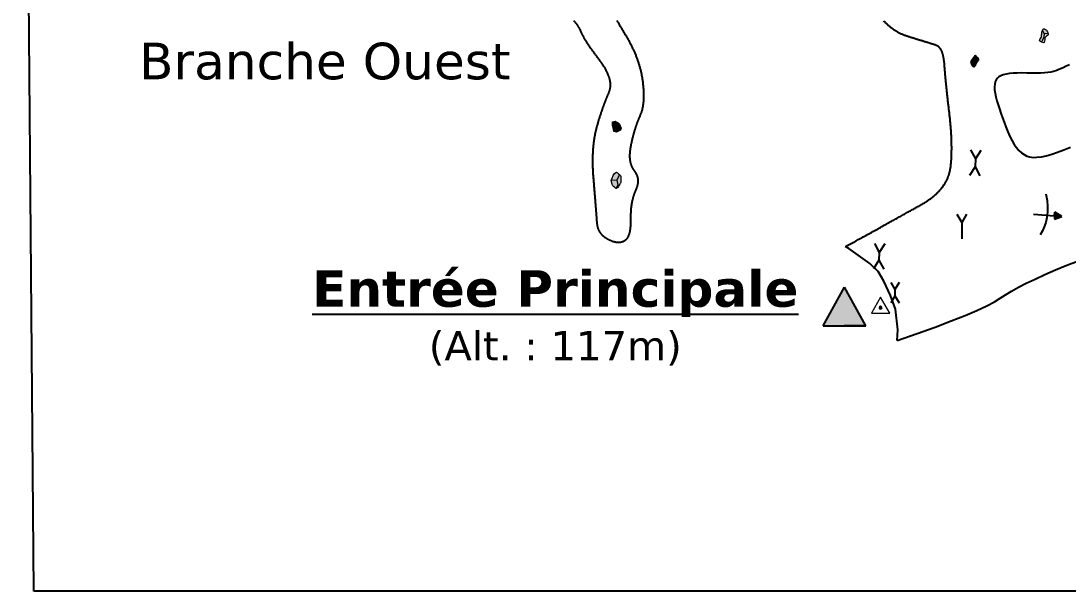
# Model space of a CAD drawing. Header units: metres. Extents: x -1178 to 131, y -250 to 398.
# Drawn here: x -965.2 to -793.3, y 154.3 to 247.9 of the extents above; entities that cross this region are included whole.
import ezdxf

# ---------------------------------------------------------------- set-up
doc = ezdxf.new("R2010")
doc.units = ezdxf.units.M
doc.header["$MEASUREMENT"] = 0
for name, color, linetype in [('Blocs - Pentes', 36, 'Continuous'), ('Espace Papier - Cadre Visible', 250, 'Continuous'), ('Topo Dessin - Divers', 92, 'Continuous'), ('Topo Dessin - Entrées', 250, 'Continuous'), ('Topo Dessin - Galeries', 1, 'Continuous'), ('Topo Dessin - Légendes Grosses', 250, 'Continuous'), ('Topo Dessin - Puits', 248, 'Continuous'), ('Topo Dessin - Sols', 32, 'Continuous'), ('Topo Dessin - Spéléothèmes', 26, 'Continuous')]:
    doc.layers.add(name, color=color, linetype=linetype)
doc.linetypes.add('RESSAUT_2', pattern='A,1,[136,SpeleoPuits.shx,S=1,R=0,X=0,Y=0],1', length=2)

# ---------------------------------------------------------------- blocks, each defined once
blk = doc.blocks.new('Station topo')
at = {"layer": 'Topo Dessin - Divers'}
h = blk.add_hatch(color=256, dxfattribs=at)
h.dxf.hatch_style = 2
edge = h.paths.add_edge_path()
edge.add_spline(control_points=[(0.25, 0), (0.25, -0.14), (0.14, -0.25), (0, -0.25), (-0.14, -0.25), (-0.25, -0.14), (-0.25, 0), (-0.25, 0.14), (-0.14, 0.25), (0, 0.25), (0.14, 0.25), (0.25, 0.14), (0.25, 0)], knot_values=[0, 0, 0, 0, 1, 1, 1, 2, 2, 2, 3, 3, 3, 4, 4, 4, 4], degree=3, periodic=0)
at = {"layer": 'Topo Dessin - Divers', "lineweight": 5}
blk.add_lwpolyline([(-1.5, -0.87), (1.5, -0.87), (0, 1.73), (-1.5, -0.87)], dxfattribs=at)
blk.add_open_spline([(0.25, 0), (0.25, -0.14), (0.14, -0.25), (0, -0.25), (-0.14, -0.25), (-0.25, -0.14), (-0.25, 0), (-0.25, 0.14), (-0.14, 0.25), (0, 0.25), (0.14, 0.25), (0.25, 0.14), (0.25, 0)], degree=3, knots=[0, 0, 0, 0, 1, 1, 1, 2, 2, 2, 3, 3, 3, 4, 4, 4, 4], dxfattribs=at)
blk = doc.blocks.new('Pente 001')
at = {"layer": 'Blocs - Pentes'}
h = blk.add_hatch(color=256, dxfattribs=at)
h.dxf.hatch_style = 1
h.paths.add_polyline_path([(1.25, -0.6), (2.44, -0.01), (1.25, 0.59)])
for p, q in [((1.25, -0.01), (1.25, 0.59)), ((1.25, 0.59), (1.25, -0.6)), ((2.44, -0.01), (1.25, 0.59)), ((-2.28, -0.01), (1.25, -0.01)), ((1.25, -0.6), (2.44, -0.01))]:
    blk.add_line(p, q, dxfattribs=at)
blk.add_lwpolyline([(-0.49, 3.55), (-0.22, 2.45), (-0.05, 1.43), (0.01, 0.48), (-0.01, -0.41), (-0.13, -1.23), (-0.32, -1.99), (-0.59, -2.7), (-0.92, -3.37)], dxfattribs=at)
blk = doc.blocks.new('Colonne')
at = {"layer": 'Topo Dessin - Spéléothèmes'}
for p, q in [((-0.8, 1.98), (0, 0.61)), ((0.79, 1.98), (0, 0.61)), ((0, 0.61), (0, -0.61)), ((0, -0.61), (-0.79, -1.98)), ((0, -0.6), (0.8, -1.98))]:
    blk.add_line(p, q, dxfattribs=at)
blk = doc.blocks.new('Stalagtite')
at = {"layer": 'Topo Dessin - Spéléothèmes'}
for p, q in [((-0.8, 1.38), (0, 0)), ((0.79, 1.38), (0, 0.01)), ((0, 0), (0, -2.68))]:
    blk.add_line(p, q, dxfattribs=at)
blk = doc.blocks.new('Pierre 011')
at = {"layer": 'Topo Dessin - Spéléothèmes'}
h = blk.add_hatch(color=255, dxfattribs=at)
h.dxf.hatch_style = 2
edge = h.paths.add_edge_path()
edge.add_spline(control_points=[(-0.63, 0.8), (-0.63, 0.8), (-0.74, 0.69), (-0.63, 0.16), (-0.53, -0.38), (-0.42, -0.8), (-0.42, -0.8), (-0.42, -0.8), (0.01, -0.91), (0.01, -0.91), (0.01, -0.91), (0.65, -0.59), (0.65, -0.59), (0.65, -0.59), (0.76, -0.27), (0.76, -0.27), (0.76, -0.27), (0.44, 0.48), (0.44, 0.48), (0.44, 0.48), (-0.21, 0.91), (-0.21, 0.91), (-0.21, 0.91), (-0.63, 0.8), (-0.63, 0.8)], knot_values=[0, 0, 0, 0, 1, 1, 1, 2, 2, 2, 3, 3, 3, 4, 4, 4, 5, 5, 5, 6, 6, 6, 7, 7, 7, 8, 8, 8, 8], degree=3, periodic=0)
at = {"layer": 'Topo Dessin - Spéléothèmes', "lineweight": 9}
blk.add_open_spline([(-0.63, 0.8), (-0.63, 0.8), (-0.74, 0.69), (-0.63, 0.16), (-0.53, -0.38), (-0.42, -0.8), (-0.42, -0.8), (-0.42, -0.8), (0.01, -0.91), (0.01, -0.91), (0.01, -0.91), (0.65, -0.59), (0.65, -0.59), (0.65, -0.59), (0.76, -0.27), (0.76, -0.27), (0.76, -0.27), (0.44, 0.48), (0.44, 0.48), (0.44, 0.48), (-0.21, 0.91), (-0.21, 0.91), (-0.21, 0.91), (-0.63, 0.8), (-0.63, 0.8)], degree=3, knots=[0, 0, 0, 0, 1, 1, 1, 2, 2, 2, 3, 3, 3, 4, 4, 4, 5, 5, 5, 6, 6, 6, 7, 7, 7, 8, 8, 8, 8], dxfattribs=at)
blk = doc.blocks.new('block 521')
at = {"layer": 'Topo Dessin - Spéléothèmes'}
h = blk.add_hatch(color=255, dxfattribs=at)
h.dxf.hatch_style = 2
edge = h.paths.add_edge_path()
edge.add_spline(control_points=[(0, 0.32), (-0.75, 0.54), (-0.75, 0.86), (-1.07, 0.64), (-1.39, 0.43), (-1.39, 0.43), (-1.6, 0.11), (-1.82, -0.21), (-1.82, -0.11), (-1.82, -0.53), (-1.82, -0.96), (-1.71, -0.75), (-1.28, -0.86), (-0.86, -0.96), (-0.64, -0.64), (-0.32, -0.64), (0, -0.64), (0, -0.43), (0.32, -0.53), (0.64, -0.64), (1.07, -0.64), (1.07, -0.64), (1.07, -0.64), (1.28, 0), (1.28, 0), (1.28, 0), (1.18, 0.54), (1.18, 0.54), (1.18, 0.54), (1.07, 0.64), (0.75, 0.54), (0.43, 0.43), (0, 0.32), (0, 0.32)], knot_values=[0, 0, 0, 0, 1, 1, 1, 2, 2, 2, 3, 3, 3, 4, 4, 4, 5, 5, 5, 6, 6, 6, 7, 7, 7, 8, 8, 8, 9, 9, 9, 10, 10, 10, 11, 11, 11, 11], degree=3, periodic=0)
at = {"layer": 'Topo Dessin - Spéléothèmes', "lineweight": 5}
for points in [[(-1.07, 0.64), (-0.86, -0.21), (0, 0), (0.75, 0), (1.28, 0)], [(-0.86, -0.21), (-1.28, -0.86)]]:
    blk.add_lwpolyline(points, dxfattribs=at)
at = {"layer": 'Topo Dessin - Spéléothèmes', "lineweight": 9}
blk.add_open_spline([(0, 0.32), (-0.75, 0.54), (-0.75, 0.86), (-1.07, 0.64), (-1.39, 0.43), (-1.39, 0.43), (-1.6, 0.11), (-1.82, -0.21), (-1.82, -0.11), (-1.82, -0.53), (-1.82, -0.96), (-1.71, -0.75), (-1.28, -0.86), (-0.86, -0.96), (-0.64, -0.64), (-0.32, -0.64), (0, -0.64), (0, -0.43), (0.32, -0.53), (0.64, -0.64), (1.07, -0.64), (1.07, -0.64), (1.07, -0.64), (1.28, 0), (1.28, 0), (1.28, 0), (1.18, 0.54), (1.18, 0.54), (1.18, 0.54), (1.07, 0.64), (0.75, 0.54), (0.43, 0.43), (0, 0.32), (0, 0.32)], degree=3, knots=[0, 0, 0, 0, 1, 1, 1, 2, 2, 2, 3, 3, 3, 4, 4, 4, 5, 5, 5, 6, 6, 6, 7, 7, 7, 8, 8, 8, 9, 9, 9, 10, 10, 10, 11, 11, 11, 11], dxfattribs=at)
blk = doc.blocks.new('*U119')
at = {"layer": 'Topo Dessin - Spéléothèmes'}
h = blk.add_hatch(color=255, dxfattribs=at)
h.dxf.hatch_style = 2
edge = h.paths.add_edge_path()
edge.add_spline(control_points=[(-0.32, 0.53), (-0.32, 0.53), (-0.64, 0.86), (-0.96, 0.21), (-1.28, -0.43), (-1.28, -0.43), (-1.28, -0.43), (-1.28, -0.43), (-0.64, -0.64), (-0.21, -0.75), (0.21, -0.86), (0.64, -0.75), (0.64, -0.75), (0.64, -0.75), (1.28, -0.21), (1.28, -0.21), (1.28, -0.21), (1.5, 0.43), (1.18, 0.43), (0.86, 0.43), (0.32, 0.43), (0.32, 0.43), (0.32, 0.43), (-0.32, 0.53), (-0.32, 0.53)], knot_values=[0, 0, 0, 0, 1, 1, 1, 2, 2, 2, 3, 3, 3, 4, 4, 4, 5, 5, 5, 6, 6, 6, 7, 7, 7, 8, 8, 8, 8], degree=3, periodic=0)
at = {"layer": 'Topo Dessin - Spéléothèmes', "lineweight": 5}
for points in [[(-1.28, -0.43), (0, 0), (1.28, -0.21)], [(0, 0), (0.32, -0.79)]]:
    blk.add_lwpolyline(points, dxfattribs=at)
at = {"layer": 'Topo Dessin - Spéléothèmes', "lineweight": 9}
blk.add_open_spline([(-0.32, 0.53), (-0.32, 0.53), (-0.64, 0.86), (-0.96, 0.21), (-1.28, -0.43), (-1.28, -0.43), (-1.28, -0.43), (-1.28, -0.43), (-0.64, -0.64), (-0.21, -0.75), (0.21, -0.86), (0.64, -0.75), (0.64, -0.75), (0.64, -0.75), (1.28, -0.21), (1.28, -0.21), (1.28, -0.21), (1.5, 0.43), (1.18, 0.43), (0.86, 0.43), (0.32, 0.43), (0.32, 0.43), (0.32, 0.43), (-0.32, 0.53), (-0.32, 0.53)], degree=3, knots=[0, 0, 0, 0, 1, 1, 1, 2, 2, 2, 3, 3, 3, 4, 4, 4, 5, 5, 5, 6, 6, 6, 7, 7, 7, 8, 8, 8, 8], dxfattribs=at)
blk = doc.blocks.new('*U125')
at = {"layer": 'Topo Dessin - Spéléothèmes'}
h = blk.add_hatch(color=255, dxfattribs=at)
h.dxf.hatch_style = 2
edge = h.paths.add_edge_path()
edge.add_spline(control_points=[(8, 26.8), (0, 26.8), (-10.7, 21.4), (-18.7, 18.7), (-26.7, 16.1), (-34.8, 13.4), (-37.4, 2.7), (-40.1, -8), (-42.8, -18.7), (-42.8, -18.7), (-42.8, -18.7), (-40.1, -24.1), (-32.1, -26.7), (-24.1, -29.4), (-8, -29.4), (-8, -29.4), (-8, -29.4), (13.4, -29.4), (13.4, -29.4), (13.4, -29.4), (32.1, -16), (32.1, -16), (32.1, -16), (37.4, -10.7), (40.1, -2.7), (42.8, 5.4), (45.5, 13.4), (45.5, 13.4), (45.5, 13.4), (40.1, 24.1), (29.4, 24.1), (18.7, 24.1), (8, 26.8), (8, 26.8)], knot_values=[0, 0, 0, 0, 1, 1, 1, 2, 2, 2, 3, 3, 3, 4, 4, 4, 5, 5, 5, 6, 6, 6, 7, 7, 7, 8, 8, 8, 9, 9, 9, 10, 10, 10, 11, 11, 11, 11], degree=3, periodic=0)
at = {"layer": 'Topo Dessin - Spéléothèmes', "lineweight": 5}
for points in [[(-37.4, 2.7), (0, 0), (24.1, 16.1), (45.5, 13.4)], [(0, 0), (13.4, -29.4)]]:
    blk.add_lwpolyline(points, dxfattribs=at)
at = {"layer": 'Topo Dessin - Spéléothèmes', "lineweight": 9}
blk.add_open_spline([(8, 26.8), (0, 26.8), (-10.7, 21.4), (-18.7, 18.7), (-26.7, 16.1), (-34.8, 13.4), (-37.4, 2.7), (-40.1, -8), (-42.8, -18.7), (-42.8, -18.7), (-42.8, -18.7), (-40.1, -24.1), (-32.1, -26.7), (-24.1, -29.4), (-8, -29.4), (-8, -29.4), (-8, -29.4), (13.4, -29.4), (13.4, -29.4), (13.4, -29.4), (32.1, -16), (32.1, -16), (32.1, -16), (37.4, -10.7), (40.1, -2.7), (42.8, 5.4), (45.5, 13.4), (45.5, 13.4), (45.5, 13.4), (40.1, 24.1), (29.4, 24.1), (18.7, 24.1), (8, 26.8), (8, 26.8)], degree=3, knots=[0, 0, 0, 0, 1, 1, 1, 2, 2, 2, 3, 3, 3, 4, 4, 4, 5, 5, 5, 6, 6, 6, 7, 7, 7, 8, 8, 8, 9, 9, 9, 10, 10, 10, 11, 11, 11, 11], dxfattribs=at)

msp = doc.modelspace()

# ---------------------------------------------------------------- hatches: boundary and pattern name
at = {"layer": 'Topo Dessin - Entrées'}
h = msp.add_hatch(color=256, dxfattribs=at)
h.dxf.hatch_style = 1
h.paths.add_polyline_path([(-833.49, 197.83), (-826.49, 197.83), (-830.01, 204.16)])

# ---------------------------------------------------------------- linework, layer by layer
at = {"layer": 'Espace Papier - Cadre Visible'}
for p, q in [((-963.06, 154.29), (-965.19, 398.02)), ((-561.73, 154.29), (-963.06, 154.29))]:
    msp.add_line(p, q, dxfattribs=at)
at = {"layer": 'Topo Dessin - Divers', "lineweight": 5}
msp.add_open_spline([(-823.83, 200.8), (-823.83, 200.66), (-823.94, 200.55), (-824.08, 200.55), (-824.22, 200.55), (-824.33, 200.66), (-824.33, 200.8), (-824.33, 200.93), (-824.22, 201.05), (-824.08, 201.05), (-823.94, 201.05), (-823.83, 200.93), (-823.83, 200.8)], degree=3, knots=[0, 0, 0, 0, 1, 1, 1, 2, 2, 2, 3, 3, 3, 4, 4, 4, 4], dxfattribs=at)
msp.add_open_spline([(-823.83, 200.8), (-823.83, 200.66), (-823.94, 200.55), (-824.08, 200.55), (-824.22, 200.55), (-824.33, 200.66), (-824.33, 200.8), (-824.33, 200.93), (-824.22, 201.05), (-824.08, 201.05), (-823.94, 201.05), (-823.83, 200.93), (-823.83, 200.8)], degree=3, knots=[0, 0, 0, 0, 1, 1, 1, 2, 2, 2, 3, 3, 3, 4, 4, 4, 4], dxfattribs=at)
at = {"layer": 'Topo Dessin - Entrées'}
for p, q in [((-833.49, 197.83), (-830.01, 204.16)), ((-826.49, 197.83), (-830.01, 204.16)), ((-833.49, 197.83), (-826.49, 197.83)), ((-826.49, 197.83), (-829.99, 197.91))]:
    msp.add_line(p, q, dxfattribs=at)
at = {"layer": 'Topo Dessin - Galeries'}
for points in [[(-867.37, 247.95), (-867.31, 247.84), (-867.24, 247.73), (-867.18, 247.62), (-867.11, 247.51), (-867.05, 247.4), (-866.98, 247.29), (-866.91, 247.17), (-866.84, 247.05), (-866.77, 246.93), (-866.69, 246.81), (-866.62, 246.69), (-866.54, 246.57), (-866.47, 246.44), (-866.39, 246.32), (-866.32, 246.19), (-866.24, 246.07), (-866.16, 245.94), (-866.09, 245.81), (-866.01, 245.68), (-865.93, 245.56), (-865.86, 245.43), (-865.78, 245.3), (-865.71, 245.17), (-865.63, 245.04), (-865.56, 244.91), (-865.49, 244.78), (-865.42, 244.65), (-865.35, 244.53), (-865.28, 244.4), (-865.22, 244.27), (-865.15, 244.14), (-865.09, 244.02), (-865.02, 243.89), (-864.96, 243.76), (-864.9, 243.64), (-864.84, 243.51), (-864.78, 243.38), (-864.72, 243.26), (-864.66, 243.13), (-864.6, 243), (-864.55, 242.88), (-864.49, 242.75), (-864.44, 242.63), (-864.38, 242.5), (-864.33, 242.38), (-864.28, 242.25), (-864.23, 242.13), (-864.18, 242), (-864.14, 241.88), (-864.09, 241.75), (-864.04, 241.63), (-864, 241.51), (-863.96, 241.38), (-863.91, 241.26), (-863.87, 241.14), (-863.83, 241.01), (-863.79, 240.89), (-863.75, 240.77), (-863.71, 240.65), (-863.68, 240.52), (-863.64, 240.4), (-863.61, 240.28), (-863.57, 240.16), (-863.54, 240.04), (-863.51, 239.91), (-863.48, 239.79), (-863.45, 239.67), (-863.42, 239.55), (-863.4, 239.43), (-863.37, 239.31), (-863.34, 239.19), (-863.32, 239.07), (-863.3, 238.95), (-863.27, 238.83), (-863.25, 238.71), (-863.23, 238.59), (-863.21, 238.47), (-863.2, 238.35), (-863.18, 238.23), (-863.16, 238.12), (-863.15, 238), (-863.13, 237.88), (-863.12, 237.77), (-863.1, 237.65), (-863.09, 237.54), (-863.08, 237.42), (-863.07, 237.31), (-863.06, 237.2), (-863.05, 237.09), (-863.04, 236.98), (-863.03, 236.87), (-863.02, 236.76), (-863.01, 236.65), (-863.01, 236.55), (-863, 236.44), (-863, 236.34), (-862.99, 236.23), (-862.99, 236.13), (-862.99, 236.03), (-862.98, 235.93), (-862.98, 235.83), (-862.98, 235.73), (-862.98, 235.63), (-862.98, 235.54), (-862.98, 235.44), (-862.98, 235.35), (-862.99, 235.25), (-862.99, 235.16), (-862.99, 235.07), (-863, 234.98), (-863, 234.88), (-863.01, 234.8), (-863.01, 234.71), (-863.02, 234.62), (-863.03, 234.53), (-863.04, 234.45), (-863.05, 234.36), (-863.06, 234.28), (-863.07, 234.2), (-863.08, 234.11), (-863.09, 234.03), (-863.1, 233.95), (-863.11, 233.87), (-863.13, 233.8), (-863.14, 233.72), (-863.16, 233.64), (-863.17, 233.57), (-863.19, 233.49), (-863.21, 233.42), (-863.22, 233.35), (-863.24, 233.27), (-863.26, 233.2), (-863.28, 233.13), (-863.3, 233.06), (-863.32, 233), (-863.35, 232.93), (-863.37, 232.86), (-863.39, 232.8), (-863.42, 232.73), (-863.44, 232.67), (-863.47, 232.61), (-863.49, 232.55), (-863.52, 232.48), (-863.54, 232.42), (-863.57, 232.36), (-863.59, 232.3), (-863.62, 232.24), (-863.65, 232.17), (-863.68, 232.11), (-863.7, 232.05), (-863.73, 231.99), (-863.76, 231.93), (-863.78, 231.86), (-863.81, 231.8), (-863.84, 231.73), (-863.86, 231.67), (-863.89, 231.6), (-863.91, 231.54), (-863.94, 231.47), (-863.96, 231.41), (-863.99, 231.34), (-864.02, 231.27), (-864.04, 231.2), (-864.07, 231.13), (-864.09, 231.07), (-864.12, 231), (-864.14, 230.93), (-864.17, 230.85), (-864.19, 230.78), (-864.22, 230.71), (-864.24, 230.64), (-864.26, 230.57), (-864.29, 230.49), (-864.31, 230.42), (-864.34, 230.35), (-864.36, 230.27), (-864.38, 230.2), (-864.41, 230.12), (-864.43, 230.04), (-864.45, 229.97), (-864.48, 229.89), (-864.5, 229.81), (-864.52, 229.73), (-864.54, 229.66), (-864.57, 229.58), (-864.59, 229.5), (-864.61, 229.42), (-864.63, 229.34), (-864.66, 229.26), (-864.68, 229.17), (-864.7, 229.09), (-864.72, 229.01), (-864.74, 228.93), (-864.77, 228.84), (-864.79, 228.76), (-864.81, 228.68), (-864.83, 228.59), (-864.85, 228.5), (-864.87, 228.42), (-864.89, 228.33), (-864.91, 228.25), (-864.93, 228.16), (-864.95, 228.07), (-864.97, 227.98), (-864.99, 227.89), (-865.01, 227.8), (-865.03, 227.72), (-865.05, 227.63), (-865.07, 227.54), (-865.09, 227.45), (-865.1, 227.36), (-865.12, 227.28), (-865.14, 227.19), (-865.15, 227.1), (-865.16, 227.02), (-865.18, 226.93), (-865.19, 226.85), (-865.2, 226.76), (-865.21, 226.68), (-865.22, 226.6), (-865.23, 226.52), (-865.24, 226.44), (-865.25, 226.36), (-865.25, 226.28), (-865.26, 226.2), (-865.26, 226.12), (-865.27, 226.04), (-865.27, 225.97), (-865.27, 225.89), (-865.27, 225.82), (-865.27, 225.74), (-865.27, 225.67), (-865.27, 225.6), (-865.27, 225.53), (-865.27, 225.45), (-865.26, 225.38), (-865.26, 225.31), (-865.25, 225.25), (-865.24, 225.18), (-865.24, 225.11), (-865.23, 225.04), (-865.22, 224.98), (-865.21, 224.91), (-865.2, 224.85), (-865.19, 224.78), (-865.17, 224.72), (-865.16, 224.66), (-865.15, 224.6), (-865.13, 224.54), (-865.12, 224.48), (-865.1, 224.42), (-865.08, 224.36), (-865.06, 224.3), (-865.04, 224.25), (-865.02, 224.19), (-865, 224.13), (-864.98, 224.08), (-864.96, 224.02), (-864.93, 223.97), (-864.91, 223.92), (-864.88, 223.87), (-864.85, 223.82), (-864.83, 223.77), (-864.8, 223.72), (-864.77, 223.67), (-864.74, 223.62), (-864.71, 223.57), (-864.68, 223.52), (-864.65, 223.48), (-864.61, 223.43), (-864.58, 223.39), (-864.55, 223.34), (-864.52, 223.3), (-864.49, 223.25), (-864.46, 223.21), (-864.42, 223.16), (-864.39, 223.12), (-864.36, 223.07), (-864.33, 223.03), (-864.31, 222.98), (-864.28, 222.94), (-864.25, 222.89), (-864.23, 222.85), (-864.2, 222.8), (-864.18, 222.75), (-864.16, 222.71), (-864.14, 222.66), (-864.12, 222.61), (-864.1, 222.56), (-864.08, 222.52), (-864.06, 222.47), (-864.04, 222.42), (-864.03, 222.37), (-864.02, 222.32), (-864, 222.27), (-863.99, 222.23), (-863.98, 222.18), (-863.97, 222.13), (-863.96, 222.08), (-863.95, 222.03), (-863.94, 221.98), (-863.94, 221.93), (-863.93, 221.87), (-863.93, 221.82), (-863.92, 221.77), (-863.92, 221.72), (-863.92, 221.67), (-863.92, 221.62), (-863.92, 221.56), (-863.92, 221.51), (-863.92, 221.46), (-863.93, 221.41), (-863.93, 221.35), (-863.94, 221.3), (-863.94, 221.25), (-863.95, 221.19), (-863.96, 221.14), (-863.97, 221.08), (-863.98, 221.03), (-863.99, 220.97), (-864, 220.92), (-864.02, 220.86), (-864.03, 220.81), (-864.04, 220.75), (-864.06, 220.69), (-864.08, 220.64), (-864.1, 220.58), (-864.12, 220.52), (-864.14, 220.47), (-864.16, 220.41), (-864.18, 220.35), (-864.2, 220.29), (-864.23, 220.23), (-864.25, 220.18), (-864.27, 220.12), (-864.3, 220.06), (-864.32, 220), (-864.35, 219.94), (-864.37, 219.88), (-864.4, 219.82), (-864.43, 219.76), (-864.45, 219.69), (-864.48, 219.63), (-864.5, 219.57), (-864.52, 219.51), (-864.55, 219.44), (-864.57, 219.38), (-864.59, 219.31), (-864.61, 219.25), (-864.63, 219.18), (-864.66, 219.12), (-864.68, 219.05), (-864.7, 218.98), (-864.72, 218.92), (-864.73, 218.85), (-864.75, 218.78), (-864.77, 218.71), (-864.79, 218.64), (-864.81, 218.57), (-864.82, 218.5), (-864.84, 218.43), (-864.86, 218.36), (-864.87, 218.29), (-864.89, 218.22), (-864.9, 218.15), (-864.91, 218.08), (-864.93, 218), (-864.94, 217.93), (-864.95, 217.85), (-864.97, 217.78), (-864.98, 217.7), (-864.99, 217.63), (-865, 217.55), (-865.01, 217.48), (-865.02, 217.4), (-865.03, 217.32), (-865.04, 217.24), (-865.05, 217.17), (-865.05, 217.09), (-865.06, 217.01), (-865.07, 216.93), (-865.07, 216.85), (-865.08, 216.77), (-865.09, 216.69), (-865.09, 216.61), (-865.1, 216.52), (-865.1, 216.44), (-865.1, 216.36), (-865.11, 216.27), (-865.11, 216.19), (-865.11, 216.11), (-865.12, 216.02), (-865.12, 215.94), (-865.12, 215.85), (-865.12, 215.77), (-865.12, 215.68), (-865.12, 215.59), (-865.12, 215.51), (-865.12, 215.42), (-865.12, 215.33), (-865.12, 215.25), (-865.12, 215.16), (-865.12, 215.08), (-865.12, 214.99), (-865.12, 214.91), (-865.12, 214.83), (-865.12, 214.74), (-865.12, 214.66), (-865.13, 214.58), (-865.13, 214.51), (-865.13, 214.43), (-865.14, 214.35), (-865.14, 214.28), (-865.15, 214.2), (-865.15, 214.13), (-865.16, 214.05), (-865.16, 213.98), (-865.17, 213.91), (-865.18, 213.84), (-865.19, 213.78), (-865.2, 213.71), (-865.21, 213.64), (-865.22, 213.58), (-865.23, 213.51), (-865.24, 213.45), (-865.25, 213.39), (-865.26, 213.33), (-865.27, 213.27), (-865.29, 213.21), (-865.3, 213.15), (-865.31, 213.09), (-865.33, 213.04), (-865.34, 212.98), (-865.36, 212.93), (-865.37, 212.88), (-865.39, 212.83), (-865.41, 212.78), (-865.43, 212.73), (-865.44, 212.68), (-865.46, 212.63), (-865.48, 212.58), (-865.5, 212.54), (-865.52, 212.49), (-865.54, 212.45), (-865.56, 212.41), (-865.59, 212.37), (-865.61, 212.33), (-865.63, 212.29), (-865.65, 212.25), (-865.68, 212.21), (-865.7, 212.18), (-865.73, 212.14), (-865.75, 212.11), (-865.78, 212.08), (-865.81, 212.05), (-865.83, 212.02), (-865.86, 211.99), (-865.89, 211.96), (-865.92, 211.93), (-865.95, 211.9), (-865.98, 211.88), (-866.01, 211.85), (-866.04, 211.83), (-866.07, 211.81), (-866.1, 211.79), (-866.13, 211.76), (-866.16, 211.74), (-866.2, 211.73), (-866.23, 211.71), (-866.26, 211.69), (-866.3, 211.67), (-866.33, 211.66), (-866.37, 211.64), (-866.4, 211.63), (-866.43, 211.61), (-866.47, 211.6), (-866.51, 211.59), (-866.54, 211.58), (-866.58, 211.57), (-866.62, 211.56), (-866.65, 211.55), (-866.69, 211.54), (-866.73, 211.53), (-866.77, 211.53), (-866.8, 211.52), (-866.84, 211.52), (-866.88, 211.51), (-866.92, 211.51), (-866.96, 211.5), (-867, 211.5), (-867.04, 211.5), (-867.08, 211.5), (-867.13, 211.5), (-867.17, 211.5), (-867.21, 211.5), (-867.25, 211.51), (-867.29, 211.51), (-867.34, 211.51), (-867.38, 211.52), (-867.42, 211.52), (-867.47, 211.53), (-867.51, 211.54), (-867.56, 211.55), (-867.6, 211.56), (-867.65, 211.56), (-867.69, 211.57), (-867.74, 211.59), (-867.78, 211.6), (-867.83, 211.61), (-867.88, 211.62), (-867.93, 211.64), (-867.97, 211.65), (-868.02, 211.67), (-868.07, 211.68), (-868.12, 211.7), (-868.17, 211.72), (-868.22, 211.74), (-868.27, 211.76), (-868.32, 211.78), (-868.37, 211.8), (-868.42, 211.82), (-868.47, 211.84), (-868.52, 211.87), (-868.57, 211.89), (-868.62, 211.92), (-868.67, 211.94), (-868.73, 211.97), (-868.78, 211.99), (-868.83, 212.02), (-868.88, 212.05), (-868.93, 212.08), (-868.98, 212.11), (-869.03, 212.14), (-869.08, 212.17), (-869.13, 212.2), (-869.17, 212.23), (-869.22, 212.26), (-869.27, 212.29), (-869.31, 212.33), (-869.36, 212.36), (-869.4, 212.39), (-869.44, 212.43), (-869.48, 212.46), (-869.53, 212.5), (-869.57, 212.53), (-869.61, 212.57), (-869.65, 212.61), (-869.68, 212.64), (-869.72, 212.68), (-869.76, 212.72), (-869.79, 212.76), (-869.83, 212.8), (-869.86, 212.84), (-869.9, 212.88), (-869.93, 212.92), (-869.96, 212.96), (-869.99, 213), (-870.02, 213.04), (-870.05, 213.09), (-870.08, 213.13), (-870.11, 213.17), (-870.14, 213.22), (-870.16, 213.26), (-870.19, 213.31), (-870.22, 213.35), (-870.24, 213.4), (-870.26, 213.44), (-870.29, 213.49), (-870.31, 213.54), (-870.33, 213.59), (-870.35, 213.63), (-870.37, 213.68), (-870.39, 213.73), (-870.41, 213.78), (-870.42, 213.83), (-870.44, 213.88), (-870.46, 213.94), (-870.47, 213.99), (-870.49, 214.04), (-870.5, 214.09), (-870.51, 214.15), (-870.52, 214.2), (-870.54, 214.26), (-870.55, 214.31), (-870.56, 214.37), (-870.57, 214.42), (-870.57, 214.48), (-870.58, 214.54), (-870.59, 214.59), (-870.59, 214.65), (-870.6, 214.71), (-870.61, 214.77), (-870.61, 214.83), (-870.62, 214.9), (-870.62, 214.96), (-870.63, 215.03), (-870.63, 215.09), (-870.64, 215.16), (-870.64, 215.23), (-870.65, 215.3), (-870.65, 215.37), (-870.66, 215.45), (-870.66, 215.53), (-870.67, 215.6), (-870.67, 215.68), (-870.68, 215.76), (-870.69, 215.85), (-870.69, 215.93), (-870.7, 216.02), (-870.71, 216.11), (-870.71, 216.19), (-870.72, 216.29), (-870.73, 216.38), (-870.73, 216.47), (-870.74, 216.57), (-870.75, 216.67), (-870.76, 216.76), (-870.77, 216.87), (-870.77, 216.97), (-870.78, 217.07), (-870.79, 217.18), (-870.8, 217.28), (-870.81, 217.39), (-870.82, 217.5), (-870.82, 217.62), (-870.83, 217.73), (-870.84, 217.85), (-870.85, 217.96), (-870.86, 218.08), (-870.87, 218.2), (-870.88, 218.32), (-870.89, 218.45), (-870.9, 218.57), (-870.91, 218.7), (-870.92, 218.83), (-870.93, 218.96), (-870.94, 219.09), (-870.95, 219.22), (-870.97, 219.36), (-870.98, 219.49), (-870.99, 219.63), (-871, 219.77), (-871.01, 219.91), (-871.02, 220.06), (-871.04, 220.2), (-871.05, 220.35), (-871.06, 220.5), (-871.07, 220.65), (-871.09, 220.8), (-871.1, 220.95), (-871.11, 221.1), (-871.12, 221.26), (-871.14, 221.42), (-871.15, 221.58), (-871.16, 221.73), (-871.17, 221.89), (-871.19, 222.05), (-871.2, 222.21), (-871.21, 222.37), (-871.22, 222.53), (-871.23, 222.69), (-871.24, 222.85), (-871.25, 223.01), (-871.26, 223.16), (-871.27, 223.32), (-871.27, 223.47), (-871.28, 223.63), (-871.29, 223.78), (-871.29, 223.94), (-871.3, 224.09), (-871.3, 224.24), (-871.3, 224.39), (-871.3, 224.54), (-871.31, 224.69), (-871.31, 224.83), (-871.31, 224.98), (-871.31, 225.13), (-871.3, 225.27), (-871.3, 225.42), (-871.3, 225.56), (-871.3, 225.7), (-871.29, 225.84), (-871.29, 225.98), (-871.28, 226.12), (-871.27, 226.26), (-871.27, 226.4), (-871.26, 226.54), (-871.25, 226.67), (-871.24, 226.81), (-871.23, 226.94), (-871.22, 227.08), (-871.21, 227.21), (-871.2, 227.34), (-871.18, 227.47), (-871.17, 227.6), (-871.16, 227.73), (-871.14, 227.86), (-871.13, 227.99), (-871.11, 228.12), (-871.09, 228.24), (-871.08, 228.37), (-871.06, 228.49), (-871.04, 228.62), (-871.02, 228.74), (-871, 228.86), (-870.98, 228.98), (-870.95, 229.1), (-870.93, 229.22), (-870.91, 229.34), (-870.88, 229.46), (-870.86, 229.57), (-870.83, 229.69), (-870.81, 229.8), (-870.78, 229.92), (-870.75, 230.03), (-870.72, 230.14), (-870.7, 230.25), (-870.67, 230.37), (-870.64, 230.48), (-870.61, 230.58), (-870.58, 230.69), (-870.55, 230.8), (-870.51, 230.91), (-870.48, 231.01), (-870.45, 231.12), (-870.42, 231.22), (-870.39, 231.33), (-870.36, 231.43), (-870.33, 231.53), (-870.3, 231.63), (-870.26, 231.74), (-870.23, 231.84), (-870.2, 231.94), (-870.17, 232.04), (-870.14, 232.13), (-870.11, 232.23), (-870.08, 232.33), (-870.05, 232.43), (-870.02, 232.52), (-869.98, 232.62), (-869.95, 232.71), (-869.92, 232.81), (-869.89, 232.9), (-869.86, 232.99), (-869.83, 233.08), (-869.8, 233.17), (-869.77, 233.26), (-869.74, 233.35), (-869.71, 233.44), (-869.68, 233.53), (-869.65, 233.62), (-869.62, 233.71), (-869.58, 233.79), (-869.55, 233.88), (-869.52, 233.96), (-869.49, 234.05), (-869.46, 234.13), (-869.43, 234.21), (-869.4, 234.3), (-869.37, 234.38), (-869.34, 234.46), (-869.31, 234.54), (-869.28, 234.62), (-869.25, 234.7), (-869.22, 234.78), (-869.19, 234.85), (-869.16, 234.93), (-869.13, 235.01), (-869.1, 235.08), (-869.07, 235.16), (-869.04, 235.23), (-869.01, 235.3), (-868.98, 235.38), (-868.95, 235.45), (-868.92, 235.52), (-868.89, 235.59), (-868.86, 235.66), (-868.83, 235.73), (-868.8, 235.8), (-868.77, 235.87), (-868.74, 235.94), (-868.71, 236), (-868.69, 236.07), (-868.66, 236.14), (-868.63, 236.21), (-868.61, 236.27), (-868.58, 236.34), (-868.56, 236.41), (-868.54, 236.48), (-868.52, 236.54), (-868.5, 236.61), (-868.48, 236.68), (-868.47, 236.75), (-868.45, 236.82), (-868.44, 236.89), (-868.43, 236.97), (-868.42, 237.04), (-868.42, 237.11), (-868.41, 237.19), (-868.41, 237.26), (-868.41, 237.33), (-868.41, 237.41), (-868.41, 237.48), (-868.41, 237.56), (-868.42, 237.64), (-868.43, 237.72), (-868.43, 237.79), (-868.44, 237.87), (-868.46, 237.95), (-868.47, 238.03), (-868.49, 238.11), (-868.5, 238.19), (-868.52, 238.28), (-868.54, 238.36), (-868.56, 238.44), (-868.59, 238.52), (-868.61, 238.61), (-868.64, 238.69), (-868.67, 238.78), (-868.7, 238.86), (-868.73, 238.95), (-868.77, 239.04), (-868.8, 239.12), (-868.84, 239.21), (-868.88, 239.3), (-868.92, 239.39), (-868.96, 239.48), (-869.01, 239.57), (-869.05, 239.66), (-869.1, 239.75), (-869.15, 239.85), (-869.2, 239.94), (-869.25, 240.03), (-869.31, 240.13), (-869.36, 240.22), (-869.42, 240.32), (-869.48, 240.41), (-869.54, 240.51), (-869.6, 240.61), (-869.67, 240.7), (-869.73, 240.8), (-869.8, 240.9), (-869.87, 241), (-869.94, 241.1), (-870.01, 241.2), (-870.09, 241.3), (-870.16, 241.4), (-870.23, 241.5), (-870.31, 241.6), (-870.38, 241.7), (-870.46, 241.8), (-870.53, 241.9), (-870.61, 241.99), (-870.68, 242.09), (-870.75, 242.19), (-870.82, 242.29), (-870.9, 242.38), (-870.97, 242.48), (-871.03, 242.57), (-871.1, 242.66), (-871.17, 242.76), (-871.24, 242.85), (-871.3, 242.94), (-871.37, 243.03), (-871.43, 243.12), (-871.49, 243.21), (-871.56, 243.29), (-871.62, 243.38), (-871.68, 243.47), (-871.74, 243.55), (-871.79, 243.64), (-871.85, 243.72), (-871.91, 243.8), (-871.96, 243.89), (-872.02, 243.97), (-872.07, 244.05), (-872.12, 244.13), (-872.17, 244.21), (-872.22, 244.28), (-872.27, 244.36), (-872.32, 244.44), (-872.37, 244.51), (-872.42, 244.59), (-872.46, 244.66), (-872.51, 244.74), (-872.55, 244.81), (-872.6, 244.88), (-872.64, 244.95), (-872.68, 245.02), (-872.72, 245.09), (-872.76, 245.16), (-872.8, 245.23), (-872.84, 245.29), (-872.87, 245.36), (-872.91, 245.42), (-872.95, 245.49), (-872.98, 245.55), (-873.01, 245.62), (-873.04, 245.68), (-873.08, 245.74), (-873.11, 245.8), (-873.14, 245.86), (-873.16, 245.92), (-873.19, 245.98), (-873.22, 246.03), (-873.24, 246.09), (-873.27, 246.14), (-873.29, 246.2), (-873.32, 246.25), (-873.34, 246.31), (-873.36, 246.36), (-873.39, 246.41), (-873.41, 246.47), (-873.44, 246.52), (-873.46, 246.57), (-873.48, 246.62), (-873.51, 246.68), (-873.54, 246.73), (-873.56, 246.78), (-873.59, 246.83), (-873.62, 246.88), (-873.65, 246.94), (-873.69, 246.99), (-873.72, 247.04), (-873.75, 247.09), (-873.79, 247.15), (-873.83, 247.2), (-873.87, 247.25), (-873.9, 247.31), (-873.95, 247.36), (-873.99, 247.41), (-874.03, 247.47), (-874.08, 247.52), (-874.12, 247.58), (-874.17, 247.63), (-874.22, 247.68), (-874.26, 247.74), (-874.32, 247.79), (-874.37, 247.85), (-874.42, 247.9)], [(-829.81, 210.86), (-829.34, 211.12), (-828.9, 211.36), (-828.49, 211.59), (-828.11, 211.79), (-827.77, 211.98), (-827.45, 212.15), (-827.17, 212.3), (-826.93, 212.44), (-826.7, 212.57), (-826.47, 212.69), (-826.24, 212.81), (-826.02, 212.94), (-825.8, 213.06), (-825.58, 213.18), (-825.36, 213.3), (-825.14, 213.42), (-824.93, 213.54), (-824.71, 213.66), (-824.5, 213.77), (-824.29, 213.89), (-824.08, 214), (-823.88, 214.12), (-823.67, 214.23), (-823.47, 214.34), (-823.27, 214.45), (-823.07, 214.56), (-822.87, 214.67), (-822.68, 214.78), (-822.49, 214.89), (-822.29, 214.99), (-822.1, 215.1), (-821.92, 215.2), (-821.73, 215.3), (-821.55, 215.41), (-821.36, 215.51), (-821.18, 215.61), (-821, 215.71), (-820.83, 215.8), (-820.65, 215.9), (-820.48, 216), (-820.31, 216.09), (-820.14, 216.19), (-819.97, 216.28), (-819.8, 216.37), (-819.64, 216.47), (-819.48, 216.56), (-819.32, 216.65), (-819.16, 216.74), (-819, 216.82), (-818.84, 216.91), (-818.69, 217), (-818.54, 217.08), (-818.39, 217.16), (-818.24, 217.25), (-818.1, 217.33), (-817.95, 217.41), (-817.81, 217.49), (-817.67, 217.57), (-817.53, 217.65), (-817.39, 217.73), (-817.26, 217.81), (-817.12, 217.89), (-816.99, 217.97), (-816.86, 218.05), (-816.74, 218.13), (-816.61, 218.21), (-816.49, 218.29), (-816.37, 218.37), (-816.25, 218.45), (-816.13, 218.53), (-816.01, 218.62), (-815.9, 218.7), (-815.79, 218.78), (-815.68, 218.87), (-815.57, 218.95), (-815.46, 219.04), (-815.36, 219.12), (-815.25, 219.21), (-815.15, 219.3), (-815.05, 219.39), (-814.96, 219.47), (-814.86, 219.56), (-814.77, 219.65), (-814.68, 219.74), (-814.59, 219.83), (-814.5, 219.92), (-814.42, 220.02), (-814.33, 220.11), (-814.25, 220.2), (-814.17, 220.29), (-814.09, 220.39), (-814.02, 220.48), (-813.94, 220.58), (-813.87, 220.67), (-813.8, 220.77), (-813.73, 220.86), (-813.67, 220.96), (-813.6, 221.06), (-813.54, 221.16), (-813.48, 221.26), (-813.42, 221.35), (-813.36, 221.45), (-813.31, 221.55), (-813.25, 221.66), (-813.2, 221.76), (-813.15, 221.86), (-813.11, 221.96), (-813.06, 222.07), (-813.02, 222.17), (-812.98, 222.27), (-812.94, 222.38), (-812.9, 222.48), (-812.86, 222.59), (-812.83, 222.7), (-812.8, 222.8), (-812.77, 222.91), (-812.74, 223.02), (-812.71, 223.13), (-812.69, 223.24), (-812.67, 223.35), (-812.65, 223.46), (-812.63, 223.57), (-812.61, 223.68), (-812.59, 223.79), (-812.57, 223.91), (-812.56, 224.02), (-812.55, 224.13), (-812.53, 224.25), (-812.52, 224.37), (-812.51, 224.48), (-812.5, 224.6), (-812.49, 224.72), (-812.48, 224.84), (-812.47, 224.96), (-812.46, 225.08), (-812.46, 225.2), (-812.45, 225.32), (-812.44, 225.45), (-812.44, 225.57), (-812.43, 225.7), (-812.43, 225.82), (-812.42, 225.95), (-812.42, 226.08), (-812.41, 226.21), (-812.41, 226.34), (-812.41, 226.47), (-812.41, 226.6), (-812.4, 226.73), (-812.4, 226.86), (-812.4, 226.99), (-812.4, 227.13), (-812.4, 227.26), (-812.41, 227.4), (-812.41, 227.54), (-812.41, 227.67), (-812.41, 227.81), (-812.41, 227.95), (-812.42, 228.09), (-812.42, 228.23), (-812.43, 228.38), (-812.43, 228.52), (-812.44, 228.66), (-812.45, 228.81), (-812.45, 228.95), (-812.46, 229.1), (-812.47, 229.24), (-812.48, 229.39), (-812.48, 229.54), (-812.49, 229.69), (-812.5, 229.84), (-812.51, 229.99), (-812.53, 230.14), (-812.54, 230.3), (-812.55, 230.45), (-812.56, 230.6), (-812.58, 230.76), (-812.59, 230.91), (-812.6, 231.07), (-812.62, 231.23), (-812.63, 231.39), (-812.65, 231.55), (-812.67, 231.71), (-812.68, 231.87), (-812.7, 232.03), (-812.72, 232.19), (-812.74, 232.35), (-812.75, 232.51), (-812.77, 232.68), (-812.79, 232.84), (-812.81, 233), (-812.83, 233.16), (-812.85, 233.32), (-812.86, 233.48), (-812.88, 233.64), (-812.9, 233.8), (-812.92, 233.95), (-812.94, 234.11), (-812.96, 234.26), (-812.97, 234.41), (-812.99, 234.57), (-813.01, 234.72), (-813.02, 234.86), (-813.04, 235.01), (-813.06, 235.16), (-813.07, 235.3), (-813.09, 235.45), (-813.1, 235.59), (-813.12, 235.73), (-813.14, 235.87), (-813.15, 236.01), (-813.17, 236.15), (-813.18, 236.29), (-813.19, 236.42), (-813.21, 236.56), (-813.22, 236.69), (-813.24, 236.82), (-813.25, 236.95), (-813.26, 237.08), (-813.28, 237.21), (-813.29, 237.33), (-813.3, 237.46), (-813.31, 237.58), (-813.33, 237.71), (-813.34, 237.83), (-813.35, 237.95), (-813.36, 238.07), (-813.37, 238.19), (-813.38, 238.3), (-813.4, 238.42), (-813.41, 238.53), (-813.42, 238.65), (-813.43, 238.76), (-813.44, 238.87), (-813.45, 238.98), (-813.46, 239.09), (-813.47, 239.19), (-813.48, 239.3), (-813.49, 239.4), (-813.49, 239.51), (-813.5, 239.61), (-813.51, 239.71), (-813.52, 239.81), (-813.53, 239.91), (-813.53, 240.01), (-813.54, 240.1), (-813.55, 240.2), (-813.56, 240.29), (-813.56, 240.38), (-813.57, 240.47), (-813.58, 240.56), (-813.58, 240.65), (-813.59, 240.74), (-813.6, 240.83), (-813.61, 240.91), (-813.61, 240.99), (-813.62, 241.08), (-813.63, 241.16), (-813.64, 241.24), (-813.65, 241.32), (-813.66, 241.4), (-813.67, 241.47), (-813.68, 241.55), (-813.69, 241.62), (-813.7, 241.7), (-813.71, 241.77), (-813.73, 241.84), (-813.74, 241.91), (-813.75, 241.98), (-813.77, 242.04), (-813.78, 242.11), (-813.8, 242.18), (-813.81, 242.24), (-813.83, 242.3), (-813.84, 242.36), (-813.86, 242.42), (-813.88, 242.48), (-813.9, 242.54), (-813.92, 242.6), (-813.93, 242.65), (-813.95, 242.71), (-813.97, 242.76), (-813.99, 242.81), (-814.02, 242.86), (-814.04, 242.91), (-814.06, 242.96), (-814.08, 243.01), (-814.1, 243.06), (-814.13, 243.1), (-814.15, 243.15), (-814.18, 243.19), (-814.2, 243.23), (-814.23, 243.27), (-814.25, 243.31), (-814.28, 243.35), (-814.31, 243.39), (-814.33, 243.42), (-814.36, 243.46), (-814.39, 243.49), (-814.42, 243.52), (-814.45, 243.55), (-814.48, 243.58), (-814.51, 243.61), (-814.54, 243.64), (-814.57, 243.67), (-814.6, 243.69), (-814.63, 243.72), (-814.67, 243.74), (-814.7, 243.76), (-814.73, 243.78), (-814.77, 243.8), (-814.8, 243.82), (-814.84, 243.84), (-814.87, 243.85), (-814.91, 243.87), (-814.95, 243.88), (-814.99, 243.9), (-815.03, 243.91), (-815.07, 243.93), (-815.11, 243.94), (-815.15, 243.95), (-815.19, 243.97), (-815.23, 243.98), (-815.28, 244), (-815.32, 244.01), (-815.37, 244.02), (-815.42, 244.04), (-815.47, 244.05), (-815.52, 244.07), (-815.57, 244.09), (-815.63, 244.1), (-815.68, 244.12), (-815.73, 244.14), (-815.79, 244.15), (-815.85, 244.17), (-815.91, 244.19), (-815.97, 244.21), (-816.03, 244.23), (-816.09, 244.25), (-816.15, 244.27), (-816.22, 244.29), (-816.28, 244.31), (-816.35, 244.33), (-816.42, 244.35), (-816.48, 244.37), (-816.55, 244.39), (-816.63, 244.41), (-816.7, 244.43), (-816.77, 244.46), (-816.85, 244.48), (-816.92, 244.5), (-817, 244.53), (-817.08, 244.55), (-817.16, 244.57), (-817.24, 244.6), (-817.32, 244.62), (-817.4, 244.65), (-817.48, 244.67), (-817.57, 244.7), (-817.65, 244.73), (-817.74, 244.75), (-817.83, 244.78), (-817.92, 244.81), (-818.01, 244.83), (-818.1, 244.86), (-818.19, 244.89), (-818.29, 244.92), (-818.38, 244.95), (-818.48, 244.98), (-818.58, 245.01), (-818.67, 245.04), (-818.77, 245.07), (-818.88, 245.1), (-818.98, 245.13), (-819.08, 245.16), (-819.18, 245.19), (-819.29, 245.22), (-819.4, 245.26), (-819.5, 245.29), (-819.61, 245.32), (-819.72, 245.36), (-819.82, 245.4), (-819.93, 245.43), (-820.04, 245.47), (-820.15, 245.51), (-820.26, 245.56), (-820.36, 245.6), (-820.47, 245.64), (-820.58, 245.69), (-820.69, 245.74), (-820.79, 245.79), (-820.9, 245.84), (-821, 245.89), (-821.11, 245.95), (-821.21, 246.01), (-821.31, 246.07), (-821.42, 246.13), (-821.52, 246.19), (-821.62, 246.25), (-821.72, 246.32), (-821.83, 246.39), (-821.93, 246.46), (-822.03, 246.53), (-822.13, 246.6), (-822.23, 246.68), (-822.33, 246.75), (-822.43, 246.83), (-822.52, 246.91), (-822.62, 246.99), (-822.72, 247.08), (-822.82, 247.16), (-822.91, 247.25), (-823.01, 247.34), (-823.1, 247.43), (-823.2, 247.52), (-823.29, 247.61), (-823.39, 247.71), (-823.48, 247.81), (-823.57, 247.91)], [(-793.09, 240.69), (-793.61, 240.44), (-794.09, 240.21), (-794.53, 240.02), (-794.93, 239.85), (-795.3, 239.71), (-795.68, 239.6), (-796.12, 239.5), (-796.62, 239.42), (-797.19, 239.37), (-797.82, 239.33), (-798.52, 239.31), (-799.27, 239.31), (-800.09, 239.33), (-800.91, 239.35), (-801.66, 239.34), (-802.33, 239.3), (-802.93, 239.24), (-803.47, 239.15), (-803.93, 239.03), (-804.32, 238.88), (-804.64, 238.7), (-804.9, 238.49), (-805.1, 238.21), (-805.24, 237.89), (-805.33, 237.51), (-805.37, 237.07), (-805.35, 236.58), (-805.27, 236.03), (-805.14, 235.42), (-804.98, 234.78), (-804.78, 234.12), (-804.57, 233.44), (-804.34, 232.73), (-804.08, 232), (-803.81, 231.25), (-803.51, 230.48), (-803.19, 229.69), (-802.85, 228.92), (-802.5, 228.23), (-802.13, 227.62), (-801.75, 227.09), (-801.36, 226.63), (-800.95, 226.25), (-800.53, 225.94), (-800.09, 225.71), (-799.61, 225.56), (-799.05, 225.49), (-798.4, 225.5), (-797.68, 225.59), (-796.87, 225.75), (-795.99, 226), (-795.02, 226.32), (-793.97, 226.72), (-792.91, 227.19)], [(-821.36, 195.4), (-818.06, 196.56), (-815.11, 197.63), (-812.48, 198.63), (-810.2, 199.54), (-808.25, 200.37), (-806.64, 201.12), (-805.36, 201.79), (-804.43, 202.37), (-803.58, 202.94), (-802.59, 203.53), (-801.45, 204.16), (-800.16, 204.82), (-798.72, 205.52), (-797.13, 206.25), (-795.39, 207.02), (-793.5, 207.82), (-791.6, 208.52)]]:
    msp.add_lwpolyline(points, dxfattribs=at)
at = {"layer": 'Topo Dessin - Puits', "linetype": 'RESSAUT_2'}
msp.add_lwpolyline([(-821.36, 195.4), (-821.24, 197.17), (-821.62, 200.56), (-822.43, 202.81), (-823.56, 205.18), (-824.47, 206.74), (-825.85, 208.06), (-827.73, 209.41), (-829.28, 210.54), (-829.81, 210.86)], dxfattribs=at)

# ---------------------------------------------------------------- block references
at = {"layer": 'Topo Dessin - Puits', "linetype": 'Continuous'}
msp.add_blockref('Stalagtite', (-810.74, 214.8), dxfattribs=at)
at = {"layer": 'Topo Dessin - Sols', "ltscale": 0.1}
for name, p, xscale, yscale, zscale, rotation in [('Colonne', (-808.54, 224.58), 1.057023959644543, 1.057023959644543, 1.057023959644543, 357.6652321934), ('Pente 001', (-796.73, 216.01), 0.9840526799048955, 0.9840526799048955, 0.9840526799048955, 355.3489019870242), ('Colonne', (-824.32, 209.24), 1.057023959644543, 1.057023959644543, 1.057023959644543, 357.6652321934)]:
    msp.add_blockref(name, p, dxfattribs=dict(at, xscale=xscale, yscale=yscale, zscale=zscale, rotation=rotation))
at = {"layer": 'Topo Dessin - Sols', "ltscale": 0.1, "xscale": 0.8456191677156348, "yscale": 0.8456191677156348, "zscale": 0.8456191677156348}
msp.add_blockref('Colonne', (-821.72, 203.29), dxfattribs=at)
at = {"layer": 'Topo Dessin - Sols', "ltscale": 0.1}
msp.add_blockref('Station topo', (-824.08, 200.8), dxfattribs=at)
at = {"layer": 'Topo Dessin - Spéléothèmes', "rotation": 247.3155425535176}
for name, p, xscale, yscale, zscale in [('block 521', (-797.3, 245.22), 0.7149035724002146, 0.7149035724002146, 0.7149035724002146), ('*U119', (-808.57, 241.29), 0.7149035724002146, 0.7149035724002146, 0.7149035724002146), ('*U125', (-867.39, 221.73), 0.02814580993701632, 0.02814580993701632, 0.02814580993701632)]:
    msp.add_blockref(name, p, dxfattribs=dict(at, xscale=xscale, yscale=yscale, zscale=zscale))
at = {"layer": 'Topo Dessin - Spéléothèmes'}
msp.add_blockref('Pierre 011', (-867.43, 230.55), dxfattribs=at)

# ---------------------------------------------------------------- texts
at = {"layer": 'Topo Dessin - Entrées', "insert": (-918.06, 206.97), "char_height": 6, "attachment_point": 1}
msp.add_mtext_dynamic_manual_height_columns('\\pxqc;{\\fVerdana|b1|i0|c0|p34;\\LEntrée Principale\\fVerdana|b0|i0|c0|p34;\\l\\P\\H0.8x;(Alt. : 117m)}', width=81.1722, gutter_width=12.5, heights=[0], dxfattribs=at)
at = {"layer": 'Topo Dessin - Légendes Grosses', "linetype": 'Continuous', "insert": (-945.8, 244.31), "char_height": 6, "attachment_point": 1}
msp.add_mtext_dynamic_manual_height_columns('{\\fVerdana|b0|i0|c0|p34;Branche Ouest}', width=65.5246, gutter_width=12.5, heights=[0], dxfattribs=at)

doc.saveas('drawing.dxf')
